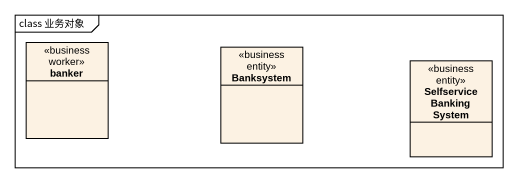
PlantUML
@startuml
mainframe class 业务对象
hide circle
hide empty members
class banker <<business worker>>
class Banksystem <<business entity>>
class SelfserviceBankingSystem <<business entity>>
@enduml
